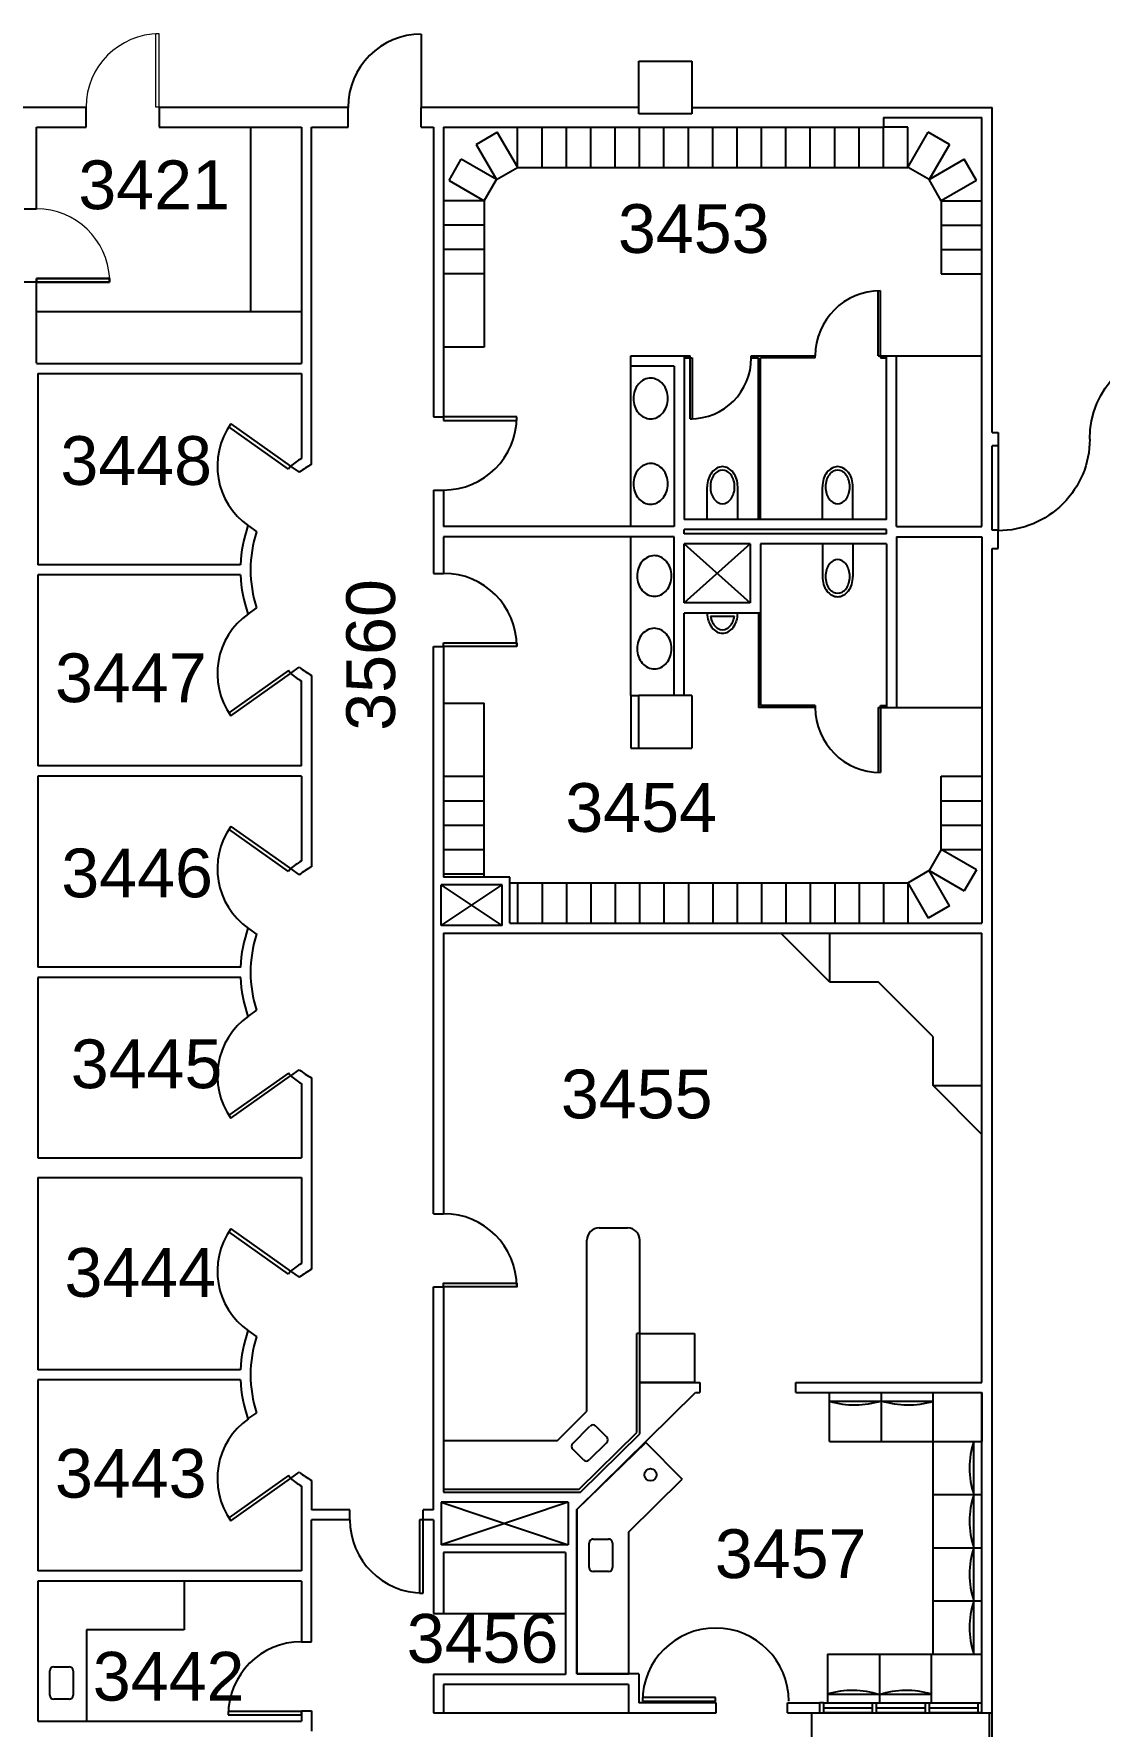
# Model space of a CAD drawing. Extents: x 338 to 7662, y 1527 to 4766.
# Drawn here: x 5284 to 5808, y 2174 to 3006 of the extents above; entities that cross this region are included whole.
import ezdxf

# ---------------------------------------------------------------- set-up
doc = ezdxf.new("R2010")
doc.units = 0
doc.header["$LTSCALE"] = 150
doc.header["$MEASUREMENT"] = 0
doc.layers.get('0').update_dxf_attribs({"linetype": 'CONTINUOUS'})
for name, color, linetype in [('A-ANNO-TX192', 4, 'CONTINUOUS'), ('A-COLS', 5, 'CONTINUOUS'), ('A-DOOR', 2, 'CONTINUOUS'), ('A-FLOR-CASE', 3, 'CONTINUOUS'), ('A-FLOR-PFIX', 2, 'CONTINUOUS'), ('A-FLOR-STRS', 2, 'CONTINUOUS'), ('A-GLAZ', 2, 'CONTINUOUS'), ('A-GLAZ-SILL', 1, 'CONTINUOUS'), ('A-SHFT', 1, 'CONTINUOUS'), ('A-WALL-FULL', 6, 'CONTINUOUS'), ('X-EQPM', 2, 'CONTINUOUS')]:
    doc.layers.add(name, color=color, linetype=linetype)
doc.styles.add('ARIAL', font='arial.ttf')

# ---------------------------------------------------------------- blocks, each defined once
blk = doc.blocks.new('DR')
blk.add_lwpolyline([(0, 0), (0, 0.049), (1, 0.049), (1, 0)], close=True)
blk.add_arc((0, 0), 1, 0, 90)
blk = doc.blocks.new('Single-Flush - 36_ x 84_-11-I_V_ PREP_ FLOOR PLAN')
at = {"layer": 'A-DOOR', "lineweight": 30}
for p, q in [((16.25, 3), (16.25, 39.02)), ((18, 39.02), (16.25, 39.02)), ((18, 3), (18, 39.02)), ((18, 3), (16.25, 3))]:
    blk.add_line(p, q, dxfattribs=at)
at = {"layer": 'A-DOOR', "lineweight": 9}
blk.add_arc((18, 3), 36.07, 92.78116, 180, dxfattribs=at)
blk = doc.blocks.new('Single-Flush Vision - 36_ x 50_-0-I_V_ PREP_ FLOOR PLAN')
at = {"layer": 'A-DOOR', "lineweight": 9}
for p, q in [((16.25, 5), (16.25, 41)), ((18, 41), (16.25, 41)), ((18, 5), (18, 41)), ((18, 5), (16.25, 5))]:
    blk.add_line(p, q, dxfattribs=at)
blk.add_arc((18, 5), 36, 90, 180, dxfattribs=at)

msp = doc.modelspace()

# ---------------------------------------------------------------- linework, layer by layer
at = {"layer": 'A-COLS'}
for p, q in [((5582, 2967), (5582, 2993)), ((5582, 2993), (5608, 2993)), ((5608, 2993), (5608, 2967)), ((5608, 2967), (5582, 2967)), ((5582, 2655), (5582, 2681)), ((5608, 2681), (5608, 2655)), ((5582.4, 2367), (5609.4, 2367)), ((5609.4, 2367), (5609.4, 2343))]:
    msp.add_line(p, q, dxfattribs=at)
at = {"layer": 'A-COLS', "linetype": 'Continuous'}
for p, q in [((5608, 2681), (5582, 2681)), ((5582, 2655), (5608, 2655)), ((5582.4, 2343), (5582.4, 2367)), ((5609.4, 2343), (5582.4, 2343))]:
    msp.add_line(p, q, dxfattribs=at)
at = {"layer": 'A-DOOR'}
for p, q in [((5474.9, 3006.25), (5474.9, 2970.25)), ((5380.2, 2813.1), (5381.21, 2814.53)), ((5381.21, 2814.53), (5410.6, 2793.75)), ((5485.9, 2818), (5485.9, 2816.25)), ((5521.9, 2818), (5485.9, 2818)), ((5485.9, 2816.25), (5521.9, 2816.25)), ((5521.9, 2816.25), (5521.9, 2818)), ((5409.59, 2792.32), (5380.2, 2813.1)), ((5758.75, 2807), (5758.75, 2762)), ((5410.6, 2793.75), (5409.59, 2792.32)), ((5485.9, 2705), (5485.9, 2706.75)), ((5485.9, 2706.75), (5521.9, 2706.75)), ((5521.9, 2706.75), (5521.9, 2705)), ((5521.9, 2705), (5485.9, 2705)), ((5409.59, 2693.18), (5380.2, 2672.4)), ((5381.21, 2670.97), (5410.6, 2691.75)), ((5410.6, 2691.75), (5409.59, 2693.18)), ((5380.2, 2672.4), (5381.21, 2670.97)), ((5380.2, 2615.1), (5381.21, 2616.53)), ((5409.59, 2594.32), (5380.2, 2615.1)), ((5381.21, 2616.53), (5410.6, 2595.75)), ((5410.6, 2595.75), (5409.59, 2594.32)), ((5409.59, 2495.18), (5380.2, 2474.4)), ((5381.21, 2472.97), (5410.6, 2493.75)), ((5410.6, 2493.75), (5409.59, 2495.18)), ((5380.2, 2474.4), (5381.21, 2472.97)), ((5380.2, 2417.1), (5381.21, 2418.53)), ((5409.59, 2396.32), (5380.2, 2417.1)), ((5381.21, 2418.53), (5410.6, 2397.75)), ((5410.6, 2397.75), (5409.59, 2396.32)), ((5409.59, 2297.18), (5380.2, 2276.4)), ((5381.21, 2274.97), (5410.6, 2295.75)), ((5410.6, 2295.75), (5409.59, 2297.18)), ((5380.2, 2276.4), (5381.21, 2274.97)), ((5475.78, 2275.4), (5474.03, 2275.4)), ((5474.03, 2275.4), (5474.03, 2239.4)), ((5475.78, 2239.4), (5475.78, 2275.4)), ((5474.03, 2239.4), (5475.78, 2239.4)), ((5415.9, 2181.16), (5379.9, 2181.16)), ((5379.9, 2181.16), (5379.9, 2179.41)), ((5415.9, 2179.41), (5415.9, 2181.16)), ((5619.69, 2187.94), (5583.69, 2187.94)), ((5583.69, 2187.94), (5583.69, 2186.19)), ((5583.69, 2186.19), (5619.69, 2186.19)), ((5619.69, 2186.19), (5619.69, 2187.94)), ((5379.9, 2179.41), (5415.9, 2179.41))]:
    msp.add_line(p, q, dxfattribs=at)
for centre, start, end in [((5474.9, 2970.25), 90, 180), ((5410.6, 2793.75), 144.73471, 234.73471), ((5485.9, 2818), 270, 0), ((5485.9, 2705), 0, 90), ((5410.6, 2691.75), 125.26529, 215.26529), ((5410.6, 2595.75), 144.73471, 234.73471), ((5410.6, 2493.75), 125.26529, 215.26529), ((5410.6, 2397.75), 144.73471, 234.73471), ((5410.6, 2295.75), 125.26529, 215.26529), ((5475.78, 2275.4), 180, 270), ((5415.9, 2179.41), 90, 180), ((5619.69, 2186.19), 0, 180)]:
    msp.add_arc(centre, 36, start, end, dxfattribs=at)
at = {"layer": 'A-DOOR', "extrusion": (0, 0, -1)}
for centre, start_param, end_param in [((5848.75, 2807), 5.497787, 7.068583), ((5758.75, 2807), 2.356194, 3.926991)]:
    msp.add_ellipse(centre, major_axis=(-31.82, 31.82), ratio=1, start_param=start_param, end_param=end_param, dxfattribs=at)
at = {"layer": 'A-FLOR-CASE'}
for p, q in [((5390.9, 2960.41), (5390.9, 2869.6)), ((5415.9, 2869.6), (5285.56, 2869.6)), ((5578.06, 2764), (5578.06, 2843)), ((5578.06, 2681), (5578.06, 2759)), ((5675.88, 2539.85), (5651.88, 2563.85)), ((5675.88, 2539.85), (5675.88, 2564)), ((5699.88, 2539.85), (5675.88, 2539.85)), ((5726.75, 2512.98), (5699.88, 2539.85)), ((5726.75, 2489), (5726.75, 2512.98)), ((5726.75, 2489), (5750.75, 2489)), ((5750.75, 2465), (5726.75, 2489)), ((5562.4, 2419), (5576.4, 2419)), ((5556.4, 2328.8), (5556.4, 2413)), ((5582.4, 2317.76), (5582.4, 2413)), ((5580.9, 2318.39), (5580.9, 2367)), ((5582.4, 2367), (5580.9, 2367)), ((5541.9, 2314.5), (5556.4, 2328.8)), ((5485.9, 2314.5), (5541.9, 2314.5)), ((5552.62, 2290.5), (5580.9, 2318.39)), ((5585.3, 2313.43), (5603.33, 2295.4)), ((5485.9, 2290.5), (5552.62, 2290.5)), ((5576.99, 2269.42), (5603.33, 2295.4)), ((5576.99, 2199.62), (5576.99, 2269.42)), ((5358.25, 2245.25), (5358.25, 2221.25)), ((5358.25, 2221.25), (5310.25, 2221.25)), ((5310.25, 2221.25), (5310.25, 2176.41)), ((5666.9, 2180.4), (5666.9, 2151.9)), ((5754.25, 2180.4), (5754.25, 2054.9)), ((5755.75, 2054.9), (5755.75, 2180.4))]:
    msp.add_line(p, q, dxfattribs=at)
at = {"layer": 'A-FLOR-CASE', "linetype": 'Continuous'}
for p, q in [((5585.3, 2313.43), (5551.49, 2280.43)), ((5551.49, 2280.43), (5551.49, 2199.62)), ((5358.25, 2245.25), (5286.25, 2245.25)), ((5286.25, 2245.25), (5286.25, 2176.41)), ((5551.49, 2199.62), (5576.99, 2199.62)), ((5286.25, 2176.41), (5310.25, 2176.41)), ((5666.9, 2180.4), (5755.75, 2180.4))]:
    msp.add_line(p, q, dxfattribs=at)
at = {"layer": 'A-FLOR-CASE'}
msp.add_circle((5587.67, 2297.59), 3, dxfattribs=at)
for centre, start, end in [((5562.4, 2413), 90, 180), ((5576.4, 2413), 0, 90)]:
    msp.add_arc(centre, 6, start, end, dxfattribs=at)
at = {"layer": 'A-FLOR-PFIX'}
for p, q in [((5699.75, 2848), (5699.75, 2879.98)), ((5700.75, 2848), (5700.75, 2880)), ((5604.25, 2848), (5607.25, 2848)), ((5607.25, 2817), (5607.25, 2848)), ((5637.25, 2848), (5668.75, 2848)), ((5637.25, 2847), (5637.25, 2848)), ((5668.75, 2847), (5668.75, 2848)), ((5699.75, 2848), (5703.75, 2848)), ((5700.75, 2848), (5700.75, 2847)), ((5604.25, 2847), (5608.25, 2847)), ((5608.25, 2847), (5608.25, 2817)), ((5637.25, 2847), (5640.75, 2847)), ((5640.75, 2767.5), (5640.75, 2847)), ((5641.75, 2767.5), (5641.75, 2847)), ((5668.75, 2847), (5641.75, 2847)), ((5700.75, 2847), (5703.75, 2847)), ((5607.25, 2817), (5608.25, 2817)), ((5615.58, 2767.5), (5615.58, 2783.52)), ((5630.58, 2767.5), (5630.58, 2783.52)), ((5672.25, 2767.5), (5672.25, 2783.52)), ((5687.25, 2767.5), (5687.25, 2783.52)), ((5672.25, 2755.5), (5672.25, 2739.48)), ((5687.25, 2755.5), (5687.25, 2739.48)), ((5617.21, 2719.97), (5628.95, 2719.97)), ((5640.75, 2721.5), (5640.75, 2675)), ((5641.75, 2721.5), (5641.75, 2676)), ((5668.75, 2675), (5640.75, 2675)), ((5668.75, 2676), (5641.75, 2676)), ((5668.75, 2676), (5668.75, 2675)), ((5699.75, 2675), (5699.75, 2643.02)), ((5699.75, 2675), (5703.75, 2675)), ((5700.75, 2675), (5700.75, 2676)), ((5700.75, 2676), (5703.75, 2676)), ((5700.75, 2675), (5700.75, 2643)), ((5549.42, 2313), (5557.9, 2321.49)), ((5560.73, 2321.49), (5566.03, 2316.18)), ((5554.72, 2304.87), (5549.42, 2310.17)), ((5566.03, 2313.35), (5557.55, 2304.87)), ((5559.51, 2265.97), (5567.01, 2265.97)), ((5557.51, 2251.97), (5557.51, 2263.97)), ((5569.01, 2263.97), (5569.01, 2251.97)), ((5567.01, 2249.97), (5559.51, 2249.97)), ((5292.08, 2189.11), (5292.08, 2201.11)), ((5294.08, 2203.11), (5301.58, 2203.11)), ((5303.58, 2201.11), (5303.58, 2189.11)), ((5301.58, 2187.11), (5294.08, 2187.11))]:
    msp.add_line(p, q, dxfattribs=at)
for centre, radius, start, end in [((5700.75, 2848), 32, 90, 180), ((5607.25, 2847), 30, 270, 0), ((5590.98, 2827), 11.73, 160.35843, 199.16235), ((5589.4, 2827.56), 10.06, 139.38681, 160.35843), ((5588.4, 2828.42), 8.74, 115.73362, 139.38681), ((5587.76, 2829.75), 7.27, 63.78716, 115.73362), ((5587.11, 2828.43), 8.74, 40.13396, 63.78716), ((5586.11, 2827.58), 10.06, 19.16235, 40.13396), ((5584.52, 2827.03), 11.73, 340.35843, 19.16235), ((5589.4, 2826.45), 10.06, 199.16235, 220.13396), ((5586.1, 2826.46), 10.06, 319.38681, 340.35843), ((5588.39, 2825.6), 8.74, 220.13396, 243.78716), ((5587.74, 2824.28), 7.27, 243.78716, 295.73362), ((5587.1, 2825.6), 8.74, 295.73362, 319.38681), ((5590.98, 2785), 11.73, 160.35843, 199.16235), ((5589.4, 2785.56), 10.06, 139.38681, 160.35843), ((5588.4, 2786.42), 8.74, 115.73362, 139.38681), ((5587.76, 2787.75), 7.27, 63.78716, 115.73362), ((5587.11, 2786.43), 8.74, 40.13396, 63.78716), ((5586.11, 2785.58), 10.06, 19.16235, 40.13396), ((5584.52, 2785.03), 11.73, 340.35843, 19.16235), ((5626, 2784.4), 10.29, 143.0725, 162.70804), ((5625.84, 2784.32), 8.61, 144.14253, 163.33376), ((5624.21, 2785.74), 8.05, 118.86046, 143.0725), ((5624.15, 2785.54), 6.53, 119.8174, 144.14253), ((5623.08, 2787.8), 5.7, 61.13954, 118.86046), ((5623.08, 2787.4), 4.38, 60.1826, 119.8174), ((5622.01, 2785.54), 6.53, 35.85747, 60.1826), ((5621.94, 2785.74), 8.05, 36.9275, 61.13954), ((5620.32, 2784.32), 8.61, 16.66624, 35.85747), ((5620.16, 2784.4), 10.29, 17.29196, 36.9275), ((5682.67, 2784.4), 10.29, 143.0725, 162.70804), ((5682.51, 2784.32), 8.61, 144.14253, 163.33376), ((5680.88, 2785.74), 8.05, 118.86046, 143.0725), ((5680.82, 2785.54), 6.53, 119.8174, 144.14253), ((5679.75, 2787.8), 5.7, 61.13954, 118.86046), ((5679.75, 2787.4), 4.38, 60.1826, 119.8174), ((5678.68, 2785.54), 6.53, 35.85747, 60.1826), ((5678.62, 2785.74), 8.05, 36.9275, 61.13954), ((5676.99, 2784.32), 8.61, 16.66624, 35.85747), ((5676.83, 2784.4), 10.29, 17.29196, 36.9275), ((5589.4, 2784.45), 10.06, 199.16235, 220.13396), ((5586.1, 2784.46), 10.06, 319.38681, 340.35843), ((5628.81, 2783.52), 13.23, 162.70804, 180), ((5628.5, 2783.52), 11.39, 163.33376, 196.66624), ((5617.66, 2783.52), 11.39, 0, 16.66624), ((5617.66, 2783.52), 11.39, 343.33376, 360), ((5617.34, 2783.52), 13.23, 360, 17.29196), ((5685.48, 2783.52), 13.23, 162.70804, 180), ((5685.17, 2783.52), 11.39, 163.33376, 196.66624), ((5674.33, 2783.52), 11.39, 360, 16.66624), ((5674.33, 2783.52), 11.39, 343.33376, 0), ((5674.02, 2783.52), 13.23, 0, 17.29196), ((5588.39, 2783.6), 8.74, 220.13396, 243.78716), ((5587.74, 2782.28), 7.27, 243.78716, 295.73362), ((5587.1, 2783.6), 8.74, 295.73362, 319.38681), ((5625.84, 2782.72), 8.61, 196.66624, 215.85747), ((5624.15, 2781.5), 6.53, 215.85747, 240.1826), ((5623.08, 2779.64), 4.38, 240.1826, 299.8174), ((5622.01, 2781.5), 6.53, 299.8174, 324.14253), ((5620.32, 2782.72), 8.61, 324.14253, 343.33376), ((5682.51, 2782.72), 8.61, 196.66624, 215.85747), ((5680.82, 2781.5), 6.53, 215.85747, 240.1826), ((5679.75, 2779.64), 4.38, 240.1826, 299.8174), ((5678.68, 2781.5), 6.53, 299.8174, 324.14253), ((5676.99, 2782.72), 8.61, 324.14253, 343.33376), ((5590.19, 2741.13), 8.74, 116.21284, 139.86604), ((5589.54, 2742.45), 7.27, 64.26638, 116.21284), ((5588.9, 2741.13), 8.74, 40.61319, 64.26638), ((5679.75, 2743.36), 4.38, 60.1826, 119.8174), ((5592.78, 2739.73), 11.73, 160.83765, 199.64157), ((5591.2, 2740.28), 10.06, 139.86604, 160.83765), ((5587.9, 2740.27), 10.06, 19.64157, 40.61319), ((5586.32, 2739.7), 11.73, 0.23961, 19.64157), ((5586.32, 2739.7), 11.73, 340.83765, 0.23961), ((5685.48, 2739.48), 13.23, 180, 197.29196), ((5685.17, 2739.48), 11.39, 163.33376, 196.66624), ((5682.51, 2740.28), 8.61, 144.14253, 163.33376), ((5680.82, 2741.5), 6.53, 119.8174, 144.14253), ((5678.68, 2741.5), 6.53, 35.85747, 60.1826), ((5676.99, 2740.28), 8.61, 16.66624, 35.85747), ((5674.33, 2739.48), 11.39, 0, 16.66624), ((5674.33, 2739.48), 11.39, 343.33376, 0), ((5674.02, 2739.48), 13.23, 342.70804, 360), ((5591.21, 2739.17), 10.06, 199.64157, 220.61319), ((5590.2, 2738.31), 8.74, 220.61319, 244.26638), ((5588.92, 2738.3), 8.74, 296.21284, 319.86604), ((5587.91, 2739.15), 10.06, 319.86604, 340.83765), ((5682.67, 2738.6), 10.29, 197.29196, 216.9275), ((5682.51, 2738.68), 8.61, 196.66624, 215.85747), ((5680.88, 2737.26), 8.05, 216.9275, 241.13954), ((5680.82, 2737.46), 6.53, 215.85747, 240.1826), ((5679.75, 2735.6), 4.38, 240.1826, 299.8174), ((5678.68, 2737.46), 6.53, 299.8174, 324.14253), ((5678.62, 2737.26), 8.05, 298.86046, 323.0725), ((5676.99, 2738.68), 8.61, 324.14253, 343.33376), ((5676.83, 2738.6), 10.29, 323.0725, 342.70804), ((5589.56, 2736.98), 7.27, 244.26638, 296.21284), ((5679.75, 2735.2), 5.7, 241.13954, 298.86046), ((5589.54, 2706.7), 7.27, 64.26638, 116.21284), ((5628.81, 2721.5), 13.23, 180, 197.29196), ((5626, 2720.62), 10.29, 197.29196, 216.9275), ((5628.5, 2721.5), 11.39, 187.71118, 196.66624), ((5625.84, 2720.7), 8.61, 196.66624, 215.85747), ((5624.21, 2719.28), 8.05, 216.9275, 241.13954), ((5624.15, 2719.48), 6.53, 215.85747, 240.1826), ((5622.01, 2719.48), 6.53, 299.8174, 324.14253), ((5621.94, 2719.28), 8.05, 298.86046, 323.0725), ((5620.32, 2720.7), 8.61, 324.14253, 343.33376), ((5620.16, 2720.62), 10.29, 323.0725, 342.70804), ((5617.66, 2721.5), 11.39, 343.33376, 352.28882), ((5617.34, 2721.5), 13.23, 342.70804, 360), ((5592.78, 2703.98), 11.73, 160.83765, 199.64157), ((5591.2, 2704.53), 10.06, 139.86604, 160.83765), ((5590.19, 2705.38), 8.74, 116.21284, 139.86604), ((5588.9, 2705.38), 8.74, 40.61319, 64.26638), ((5587.9, 2704.52), 10.06, 19.64157, 40.61319), ((5586.32, 2703.95), 11.73, 0.23961, 19.64157), ((5623.08, 2717.22), 5.7, 241.13954, 298.86046), ((5623.08, 2717.62), 4.38, 240.1826, 299.8174), ((5591.21, 2703.42), 10.06, 199.64157, 220.61319), ((5587.91, 2703.4), 10.06, 319.86604, 340.83765), ((5586.32, 2703.95), 11.73, 340.83765, 0.23961), ((5590.2, 2702.56), 8.74, 220.61319, 244.26638), ((5589.56, 2701.23), 7.27, 244.26638, 296.21284), ((5588.92, 2702.55), 8.74, 296.21284, 319.86604), ((5700.75, 2675), 32, 180, 270), ((5559.32, 2320.07), 2, 45, 135), ((5564.62, 2314.77), 2, 315, 45), ((5550.83, 2311.59), 2, 135, 225), ((5556.13, 2306.28), 2, 225, 315), ((5559.51, 2263.97), 2, 90, 180), ((5567.01, 2263.97), 2, 0, 90), ((5559.51, 2251.97), 2, 180, 270), ((5567.01, 2251.97), 2, 270, 0), ((5294.08, 2201.11), 2, 90, 180), ((5301.58, 2201.11), 2, 0, 90), ((5294.08, 2189.11), 2, 180, 270), ((5301.58, 2189.11), 2, 270, 0)]:
    msp.add_arc(centre, radius, start, end, dxfattribs=at)
at = {"layer": 'A-FLOR-STRS'}
for p, q in [((5708.75, 2848), (5750.75, 2848)), ((5708.75, 2675), (5750.75, 2675))]:
    msp.add_line(p, q, dxfattribs=at)
at = {"layer": 'A-GLAZ'}
for p, q in [((5670.75, 2185.4), (5670.75, 2180.4)), ((5672.75, 2185.4), (5672.75, 2180.4)), ((5672.75, 2182.9), (5696.75, 2182.9)), ((5696.75, 2185.4), (5696.75, 2180.4)), ((5696.75, 2185.4), (5698.75, 2185.4)), ((5698.75, 2185.4), (5698.75, 2180.4)), ((5698.75, 2182.9), (5722.75, 2182.9)), ((5722.75, 2185.4), (5722.75, 2180.4)), ((5722.75, 2185.4), (5724.75, 2185.4)), ((5724.75, 2185.4), (5724.75, 2180.4)), ((5724.75, 2182.9), (5748.75, 2182.9)), ((5748.75, 2185.4), (5748.75, 2180.4)), ((5748.75, 2185.4), (5750.75, 2185.4)), ((5696.75, 2180.4), (5698.75, 2180.4)), ((5722.75, 2180.4), (5724.75, 2180.4))]:
    msp.add_line(p, q, dxfattribs=at)
at = {"layer": 'A-GLAZ', "linetype": 'Continuous'}
for p, q in [((5672.75, 2185.4), (5670.75, 2185.4)), ((5670.75, 2180.4), (5672.75, 2180.4)), ((5750.75, 2180.4), (5748.75, 2180.4))]:
    msp.add_line(p, q, dxfattribs=at)
at = {"layer": 'A-GLAZ-SILL'}
for p, q in [((5672.75, 2185.4), (5696.75, 2185.4)), ((5698.75, 2185.4), (5722.75, 2185.4)), ((5724.75, 2185.4), (5748.75, 2185.4)), ((5696.75, 2180.4), (5672.75, 2180.4)), ((5722.75, 2180.4), (5698.75, 2180.4)), ((5748.75, 2180.4), (5724.75, 2180.4))]:
    msp.add_line(p, q, dxfattribs=at)
at = {"layer": 'A-SHFT'}
for p, q in [((5604.25, 2755.5), (5636.75, 2726.5)), ((5636.75, 2755.5), (5604.25, 2726.5)), ((5484.65, 2567.75), (5514.65, 2587.75)), ((5514.65, 2567.75), (5484.65, 2587.75)), ((5484.65, 2284.15), (5547.15, 2263.15)), ((5547.15, 2284.15), (5484.65, 2263.15))]:
    msp.add_line(p, q, dxfattribs=at)
at = {"layer": 'A-WALL-FULL'}
for p, q in [((5310, 2970.25), (5234.25, 2970.25)), ((5310, 2960.5), (5310, 2970.25)), ((5438.9, 2970.25), (5346, 2970.25)), ((5346, 2970.25), (5346, 2960.5)), ((5438.9, 2960.5), (5438.9, 2970.25)), ((5582, 2970.25), (5474.9, 2970.25)), ((5474.9, 2960.5), (5474.9, 2970.25)), ((5608, 2970.25), (5755.75, 2970.25)), ((5702.25, 2965.25), (5750.75, 2965.25)), ((5702.25, 2965.25), (5702.25, 2960.5)), ((5750.75, 2764), (5750.75, 2965.25)), ((5755.75, 2810.25), (5755.75, 2970.25)), ((5285.56, 2960.5), (5310, 2960.5)), ((5285.56, 2920.25), (5285.56, 2960.5)), ((5346, 2960.5), (5415.9, 2960.5)), ((5415.9, 2960.5), (5415.9, 2844.25)), ((5420.9, 2794.71), (5420.9, 2960.5)), ((5420.9, 2960.5), (5438.9, 2960.5)), ((5474.9, 2960.5), (5480.9, 2960.5)), ((5480.9, 2960.5), (5480.9, 2818)), ((5485.9, 2960.5), (5485.9, 2818)), ((5485.9, 2960.5), (5702.25, 2960.5)), ((5279.56, 2920.25), (5285.56, 2920.25)), ((5285.56, 2884.25), (5279.56, 2884.25)), ((5285.56, 2844.34), (5285.56, 2884.25)), ((5578.06, 2848), (5604.25, 2848)), ((5578.06, 2843), (5578.06, 2848)), ((5604.25, 2848), (5604.25, 2767.5)), ((5703.75, 2767.5), (5703.75, 2848)), ((5703.75, 2848), (5708.75, 2848)), ((5708.75, 2764), (5708.75, 2848)), ((5285.56, 2844.25), (5415.9, 2844.25)), ((5286.25, 2839.25), (5415.9, 2839.25)), ((5286.25, 2839.25), (5286.25, 2745.25)), ((5415.9, 2839.25), (5415.9, 2797.52)), ((5599.25, 2843), (5578.06, 2843)), ((5599.25, 2843), (5599.25, 2764)), ((5480.9, 2818), (5485.9, 2818)), ((5755.75, 2810.25), (5758.75, 2810.25)), ((5758.75, 2810.25), (5758.75, 2803.75)), ((5758.75, 2803.75), (5755.75, 2803.75)), ((5755.75, 2762.25), (5755.75, 2803.75)), ((5410.78, 2793.62), (5414.85, 2790.71)), ((5480.9, 2782), (5485.9, 2782)), ((5480.9, 2782), (5480.9, 2741)), ((5485.9, 2782), (5485.9, 2764)), ((5389.84, 2764.33), (5393.91, 2761.42)), ((5599.25, 2764), (5485.9, 2764)), ((5703.75, 2767.5), (5604.25, 2767.5)), ((5708.75, 2764), (5750.75, 2764)), ((5599.25, 2759), (5485.9, 2759)), ((5485.9, 2759), (5485.9, 2741)), ((5599.25, 2681), (5599.25, 2759)), ((5703.75, 2762.5), (5604.25, 2762.5)), ((5604.25, 2760.5), (5604.25, 2762.5)), ((5703.75, 2760.5), (5604.25, 2760.5)), ((5703.75, 2760.5), (5703.75, 2762.5)), ((5708.75, 2759), (5750.75, 2759)), ((5708.75, 2759), (5708.75, 2675)), ((5750.75, 2759), (5750.75, 2569)), ((5758.75, 2762.25), (5755.75, 2762.25)), ((5758.75, 2753.25), (5758.75, 2762.25)), ((5636.75, 2755.5), (5604.25, 2755.5)), ((5604.25, 2726.5), (5604.25, 2755.5)), ((5636.75, 2755.5), (5636.75, 2726.5)), ((5703.75, 2755.5), (5641.75, 2755.5)), ((5641.75, 2755.5), (5641.75, 2721.5)), ((5703.75, 2755.5), (5703.75, 2675)), ((5755.75, 2180.4), (5755.75, 2753.25)), ((5755.75, 2753.25), (5758.75, 2753.25)), ((5385.95, 2745.25), (5286.25, 2745.25)), ((5385.95, 2740.25), (5286.25, 2740.25)), ((5286.25, 2740.25), (5286.25, 2646.25)), ((5480.9, 2741), (5485.9, 2741)), ((5389.84, 2721.17), (5393.91, 2724.08)), ((5636.75, 2726.5), (5604.25, 2726.5)), ((5641.75, 2721.5), (5604.25, 2721.5)), ((5604.25, 2681), (5604.25, 2721.5)), ((5480.9, 2426), (5480.9, 2705)), ((5480.9, 2705), (5485.9, 2705)), ((5485.9, 2705), (5485.9, 2591.5)), ((5410.78, 2691.88), (5414.85, 2694.79)), ((5420.9, 2690.79), (5420.9, 2596.71)), ((5415.9, 2646.25), (5415.9, 2687.98)), ((5578.06, 2681), (5578.06, 2655)), ((5578.06, 2681), (5582, 2681)), ((5703.75, 2675), (5708.75, 2675)), ((5578.06, 2655), (5582, 2655)), ((5415.9, 2646.25), (5286.25, 2646.25)), ((5415.9, 2641.25), (5286.25, 2641.25)), ((5286.25, 2641.25), (5286.25, 2547.25)), ((5415.9, 2641.25), (5415.9, 2599.52)), ((5410.78, 2595.62), (5414.85, 2592.71)), ((5518.4, 2591.5), (5485.9, 2591.5)), ((5518.4, 2569), (5518.4, 2591.5)), ((5514.65, 2587.75), (5484.65, 2587.75)), ((5484.65, 2567.75), (5484.65, 2587.75)), ((5514.65, 2567.75), (5514.65, 2587.75)), ((5389.84, 2566.33), (5393.91, 2563.42)), ((5514.65, 2567.75), (5484.65, 2567.75)), ((5518.4, 2569), (5750.75, 2569)), ((5485.9, 2564), (5750.75, 2564)), ((5485.9, 2564), (5485.9, 2426)), ((5750.75, 2343), (5750.75, 2564)), ((5386.13, 2547.25), (5286.25, 2547.25)), ((5386.13, 2542.25), (5286.25, 2542.25)), ((5286.25, 2542.25), (5286.25, 2453.5)), ((5389.84, 2523.17), (5393.91, 2526.08)), ((5410.78, 2493.88), (5414.85, 2496.79)), ((5415.9, 2489.98), (5415.9, 2453.5)), ((5420.9, 2492.79), (5420.9, 2398.71)), ((5286.25, 2453.5), (5415.9, 2453.5)), ((5286.25, 2443.75), (5286.25, 2349.25)), ((5286.25, 2443.75), (5415.9, 2443.75)), ((5415.9, 2443.75), (5415.9, 2401.52)), ((5480.9, 2426), (5485.9, 2426)), ((5410.6, 2397.75), (5414.85, 2394.71)), ((5480.9, 2390), (5485.9, 2390)), ((5480.9, 2280.4), (5480.9, 2390)), ((5485.9, 2390), (5485.9, 2289)), ((5389.64, 2368.48), (5393.91, 2365.42)), ((5385.95, 2349.25), (5286.25, 2349.25)), ((5385.95, 2344.25), (5286.25, 2344.25)), ((5286.25, 2344.25), (5286.25, 2250.25)), ((5582.4, 2343), (5611.9, 2343)), ((5582.4, 2317.76), (5582.4, 2343)), ((5611.9, 2343), (5611.9, 2338)), ((5659.25, 2338), (5659.25, 2343)), ((5659.25, 2343), (5750.75, 2343)), ((5551.49, 2280.43), (5609.87, 2338)), ((5609.87, 2338), (5611.9, 2338)), ((5659.25, 2338), (5750.75, 2338)), ((5750.75, 2180.4), (5750.75, 2338)), ((5389.64, 2325.02), (5393.91, 2328.08)), ((5553.24, 2289), (5582.4, 2317.76)), ((5410.6, 2295.75), (5414.85, 2298.79)), ((5415.9, 2291.98), (5415.9, 2250.25)), ((5420.9, 2294.79), (5420.9, 2280.4)), ((5547.15, 2284.15), (5484.65, 2284.15)), ((5484.65, 2284.15), (5484.65, 2263.15)), ((5485.9, 2289), (5553.24, 2289)), ((5547.15, 2284.15), (5547.15, 2263.15)), ((5439.78, 2280.4), (5420.9, 2280.4)), ((5439.78, 2275.4), (5420.9, 2275.4)), ((5420.9, 2215.41), (5420.9, 2275.4)), ((5439.78, 2275.4), (5439.78, 2280.4)), ((5480.9, 2280.4), (5475.78, 2280.4)), ((5475.78, 2275.4), (5475.78, 2280.4)), ((5480.9, 2275.4), (5475.78, 2275.4)), ((5480.9, 2275.4), (5480.9, 2229.4)), ((5551.49, 2199.62), (5551.49, 2280.43)), ((5547.15, 2263.15), (5484.65, 2263.15)), ((5545.9, 2259.4), (5485.9, 2259.4)), ((5485.9, 2259.4), (5485.9, 2229.4)), ((5545.9, 2259.4), (5545.9, 2199.4)), ((5415.9, 2250.25), (5286.25, 2250.25)), ((5415.9, 2245.25), (5286.25, 2245.25)), ((5286.25, 2245.25), (5286.25, 2176.41)), ((5415.9, 2245.25), (5415.9, 2215.41)), ((5480.9, 2229.4), (5545.9, 2229.4)), ((5415.9, 2215.41), (5420.9, 2215.41)), ((5480.9, 2199.4), (5480.9, 2180.4)), ((5545.9, 2199.4), (5480.9, 2199.4)), ((5581.9, 2199.62), (5551.49, 2199.62)), ((5581.9, 2199.62), (5581.9, 2185.4)), ((5576.9, 2194.4), (5485.9, 2194.4)), ((5485.9, 2194.4), (5485.9, 2180.4)), ((5576.9, 2194.4), (5576.9, 2180.4)), ((5415.9, 2181.41), (5420.9, 2181.41)), ((5415.9, 2181.41), (5415.9, 2176.41)), ((5420.9, 2181.41), (5420.9, 2171.41)), ((5619.9, 2185.4), (5581.9, 2185.4)), ((5619.9, 2180.4), (5619.9, 2185.4)), ((5655.14, 2185.4), (5670.75, 2185.4)), ((5655.14, 2180.4), (5655.14, 2185.4)), ((5286.25, 2176.41), (5415.9, 2176.41)), ((5480.9, 2180.4), (5619.9, 2180.4)), ((5655.14, 2180.4), (5670.75, 2180.4)), ((5750.75, 2180.4), (5755.75, 2180.4))]:
    msp.add_line(p, q, dxfattribs=at)
for centre, radius, start, end in [((5450.9, 2742.75), 65, 122.57897, 128.31952), ((5450.9, 2742.75), 60, 120, 126.93482), ((5450.9, 2742.75), 65, 160.47204, 177.79577), ((5450.9, 2742.75), 60, 161.85003, 198.14997), ((5450.9, 2742.75), 65, 182.20423, 199.52796), ((5450.9, 2742.75), 65, 231.68048, 237.42103), ((5450.9, 2742.75), 60, 233.06518, 240), ((5450.9, 2544.75), 65, 122.57897, 128.31952), ((5450.9, 2544.75), 60, 120, 126.93482), ((5450.9, 2544.75), 65, 160.47204, 177.79577), ((5450.9, 2544.75), 60, 161.85003, 198.14997), ((5450.9, 2544.75), 65, 182.20423, 199.52796), ((5450.9, 2544.75), 65, 231.68048, 237.42103), ((5450.9, 2544.75), 60, 233.06518, 240), ((5450.9, 2346.75), 65, 122.57897, 128.31952), ((5450.9, 2346.75), 60, 120, 126.93482), ((5450.9, 2346.75), 65, 160.47283, 177.79577), ((5450.9, 2346.75), 60, 161.85003, 198.14997), ((5450.9, 2346.75), 65, 182.20423, 199.52717), ((5450.9, 2346.75), 60, 233.06518, 240), ((5450.9, 2346.75), 65, 231.68048, 237.42103)]:
    msp.add_arc(centre, radius, start, end, dxfattribs=at)
at = {"layer": 'X-EQPM'}
for p, q in [((5501.9, 2952.04), (5512.3, 2958.04)), ((5522.36, 2940.72), (5512.3, 2958.04)), ((5522.3, 2940.72), (5522.3, 2960.5)), ((5534.3, 2940.72), (5534.3, 2960.5)), ((5546.3, 2940.72), (5546.3, 2960.5)), ((5558.3, 2940.72), (5558.3, 2960.5)), ((5570.3, 2940.72), (5570.3, 2960.5)), ((5582.3, 2940.72), (5582.3, 2960.5)), ((5594.3, 2940.72), (5594.3, 2960.5)), ((5606.3, 2940.72), (5606.3, 2960.5)), ((5618.3, 2940.72), (5618.3, 2960.5)), ((5630.3, 2940.72), (5630.3, 2960.5)), ((5642.3, 2940.72), (5642.3, 2960.5)), ((5654.3, 2940.72), (5654.3, 2960.5)), ((5666.3, 2940.72), (5666.3, 2960.5)), ((5678.3, 2940.72), (5678.3, 2960.5)), ((5690.3, 2940.72), (5690.3, 2960.5)), ((5714.3, 2960.5), (5702.25, 2960.5)), ((5702.3, 2940.72), (5702.3, 2960.5)), ((5714.3, 2940.72), (5714.3, 2960.5)), ((5714.3, 2940.72), (5724.36, 2958.04)), ((5734.75, 2952.04), (5724.36, 2958.04)), ((5501.9, 2952.04), (5511.9, 2934.72)), ((5734.75, 2952.04), (5724.75, 2934.72)), ((5488.58, 2934.33), (5494.58, 2944.72)), ((5511.9, 2934.72), (5494.58, 2944.72)), ((5511.9, 2934.72), (5522.3, 2940.72)), ((5522.3, 2940.72), (5714.3, 2940.72)), ((5724.75, 2934.72), (5714.36, 2940.72)), ((5724.75, 2934.72), (5742.07, 2944.72)), ((5748.07, 2934.33), (5742.07, 2944.72)), ((5488.58, 2934.33), (5505.9, 2924.33)), ((5505.9, 2924.33), (5511.9, 2934.72)), ((5730.75, 2924.33), (5724.75, 2934.72)), ((5748.07, 2934.33), (5730.75, 2924.33)), ((5505.9, 2924.33), (5485.92, 2924.33)), ((5505.9, 2924.33), (5505.9, 2852.33)), ((5730.75, 2924.33), (5750.73, 2924.33)), ((5730.75, 2924.33), (5730.75, 2888.33)), ((5505.9, 2912.33), (5485.92, 2912.33)), ((5730.75, 2912.33), (5750.75, 2912.33)), ((5505.9, 2900.33), (5485.92, 2900.33)), ((5730.75, 2900.33), (5750.75, 2900.33)), ((5505.9, 2888.33), (5485.92, 2888.33)), ((5730.75, 2888.33), (5750.73, 2888.33)), ((5505.9, 2852.33), (5485.92, 2852.33)), ((5485.92, 2677.17), (5505.9, 2677.17)), ((5505.9, 2591.5), (5505.9, 2677.17)), ((5485.92, 2641.17), (5505.9, 2641.17)), ((5730.75, 2641.17), (5750.73, 2641.17)), ((5730.75, 2605.17), (5730.75, 2641.17)), ((5485.92, 2629.17), (5505.92, 2629.17)), ((5730.75, 2629.17), (5750.75, 2629.17)), ((5485.92, 2617.17), (5505.92, 2617.17)), ((5730.75, 2617.17), (5750.75, 2617.17)), ((5485.92, 2605.17), (5505.9, 2605.17)), ((5730.75, 2605.17), (5724.75, 2594.78)), ((5748.07, 2595.17), (5730.75, 2605.17)), ((5730.75, 2605.17), (5750.73, 2605.17)), ((5485.92, 2593.17), (5505.9, 2593.17)), ((5724.75, 2594.78), (5714.36, 2588.78)), ((5724.75, 2594.78), (5742.07, 2584.78)), ((5734.75, 2577.46), (5724.75, 2594.78)), ((5748.07, 2595.17), (5742.07, 2584.78)), ((5518.4, 2588.78), (5714.3, 2588.78)), ((5522.3, 2588.78), (5522.3, 2569)), ((5534.3, 2588.78), (5534.3, 2569)), ((5546.3, 2588.78), (5546.3, 2569)), ((5558.3, 2588.78), (5558.3, 2569)), ((5570.3, 2588.78), (5570.3, 2569)), ((5582.3, 2588.78), (5582.3, 2569)), ((5594.3, 2588.78), (5594.3, 2569)), ((5606.3, 2588.78), (5606.3, 2569)), ((5618.3, 2588.78), (5618.3, 2569)), ((5630.3, 2588.78), (5630.3, 2569)), ((5642.3, 2588.78), (5642.3, 2569)), ((5654.3, 2588.78), (5654.3, 2569)), ((5666.3, 2588.78), (5666.3, 2569)), ((5678.3, 2588.78), (5678.3, 2569)), ((5690.3, 2588.78), (5690.3, 2569)), ((5702.3, 2588.78), (5702.3, 2569)), ((5714.3, 2588.78), (5724.36, 2571.46)), ((5714.3, 2588.78), (5714.3, 2569)), ((5734.75, 2577.46), (5724.36, 2571.46)), ((5675.75, 2314), (5675.75, 2338)), ((5675.75, 2333.79), (5726.75, 2333.79)), ((5701.25, 2314), (5701.25, 2338)), ((5726.75, 2209.4), (5726.75, 2338)), ((5726.75, 2338), (5750.75, 2338)), ((5750.75, 2338), (5750.75, 2314)), ((5675.75, 2314), (5750.75, 2314)), ((5746.75, 2209.4), (5746.75, 2314)), ((5726.75, 2287.85), (5750.75, 2287.85)), ((5726.75, 2261.7), (5750.75, 2261.7)), ((5726.75, 2235.55), (5750.75, 2235.55)), ((5674.76, 2209.4), (5674.76, 2185.4)), ((5674.76, 2209.4), (5750.75, 2209.4)), ((5700.26, 2209.4), (5700.26, 2185.4)), ((5725.76, 2209.4), (5725.76, 2185.4)), ((5750.75, 2185.4), (5750.75, 2209.4)), ((5674.76, 2189.6), (5725.76, 2189.6)), ((5725.76, 2185.4), (5750.75, 2185.4))]:
    msp.add_line(p, q, dxfattribs=at)
for centre, start, end in [((5688.17, 2373.73), 252.71866, 288.21755), ((5714.33, 2373.73), 251.78245, 287.28134), ((5786.48, 2300.92), 161.78245, 198.21755), ((5786.48, 2274.77), 161.78245, 198.21755), ((5786.48, 2248.62), 161.78245, 198.21755), ((5786.48, 2222.47), 161.78245, 198.21755), ((5687.19, 2149.67), 71.78245, 107.28134), ((5713.34, 2149.67), 72.71866, 108.21755)]:
    msp.add_arc(centre, 41.82, start, end, dxfattribs=at)

# ---------------------------------------------------------------- block references
at = {"layer": 'A-DOOR'}
msp.add_blockref('Single-Flush Vision - 36_ x 50_-0-I_V_ PREP_ FLOOR PLAN', (5328, 2965.41), dxfattribs=at)
at = {"layer": 'A-DOOR', "rotation": 270}
msp.add_blockref('Single-Flush - 36_ x 84_-11-I_V_ PREP_ FLOOR PLAN', (5282.56, 2902.25), dxfattribs=at)
at = {"layer": 'A-DOOR', "xscale": 36, "yscale": 36, "zscale": 36}
msp.add_blockref('DR', (5485.9, 2390), dxfattribs=at)

# ---------------------------------------------------------------- texts
at = {"layer": 'A-ANNO-TX192', "style": 'ARIAL'}
for s, p in [('3421', (5306.18, 2920.15)), ('3453', (5571.67, 2898.62)), ('3448', (5297.35, 2784.51)), ('3447', (5294.7, 2677.63)), ('3454', (5545.78, 2613.82)), ('3446', (5297.8, 2581.63)), ('3445', (5302.45, 2487.73)), ('3455', (5543.6, 2472.91)), ('3444', (5299.35, 2385.1)), ('3443', (5294.7, 2286.3)), ('3457', (5619.34, 2246.74)), ('3456', (5467.74, 2205.11)), ('3442', (5313.3, 2186.46))]:
    msp.add_text(s, height=24, dxfattribs=at).set_placement(p)
msp.add_text('3560', height=24, rotation=90, dxfattribs=at).set_placement((5461.97, 2663.58))

doc.saveas('drawing.dxf')
